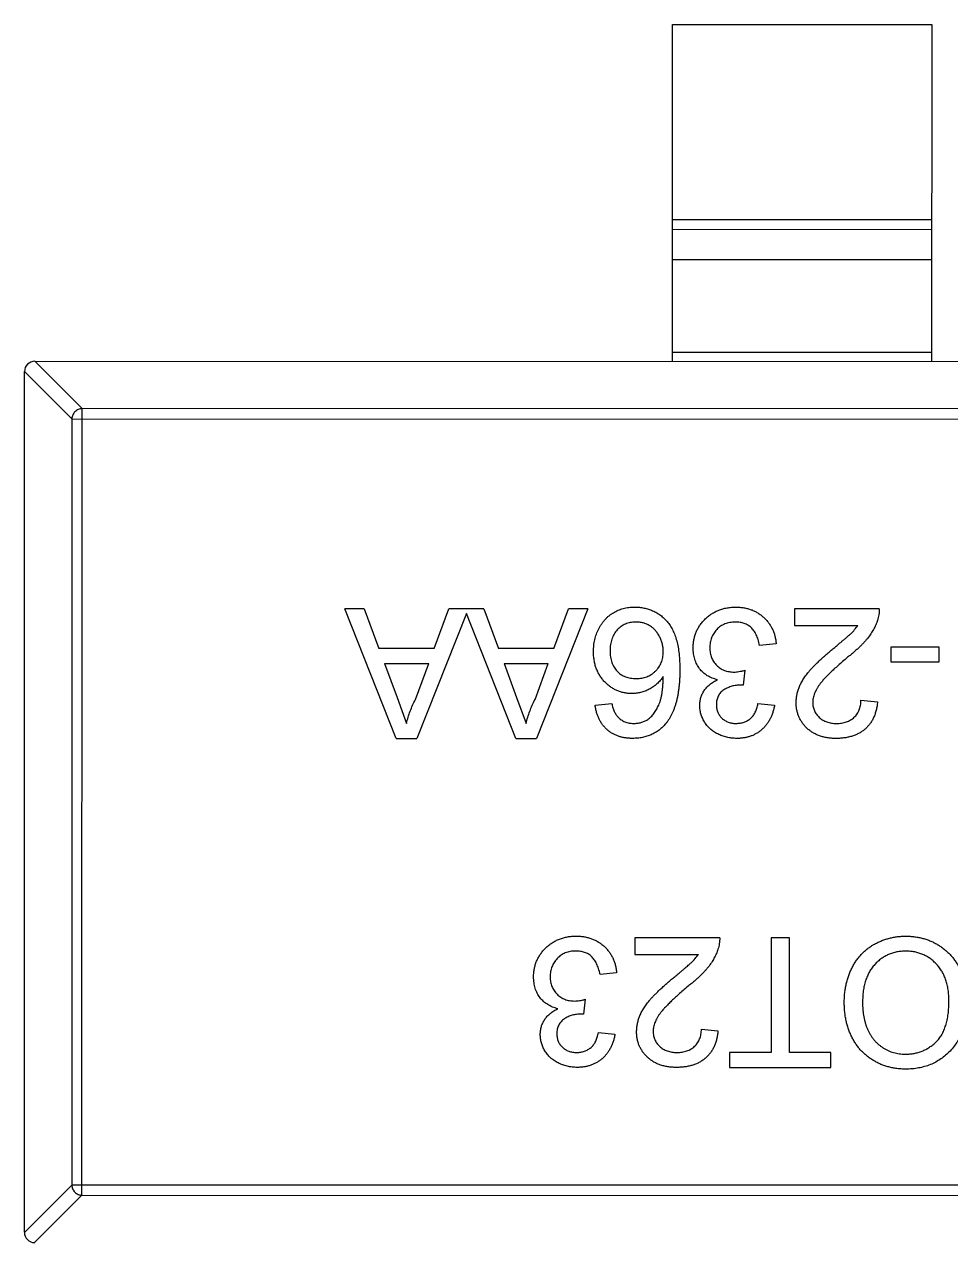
# Model space of a CAD drawing. Header units: millimetres. Extents: x 453.6 to 545.9, y 214.7 to 294.3.
# Drawn here: x 491.238 to 493.025, y 274.02 to 276.37 of the extents above; entities that cross this region are included whole.
import ezdxf

# ---------------------------------------------------------------- set-up
doc = ezdxf.new("R2010")
doc.units = ezdxf.units.MM
doc.header["$LTSCALE"] = 30.734
doc.layers.get('0').update_dxf_attribs({"linetype": 'CONTINUOUS'})

msp = doc.modelspace()

# ---------------------------------------------------------------- linework, layer by layer
at = {"linetype": 'Continuous'}
for p, q in [((492.488, 275.7201), (492.4882, 276.3701)), ((492.4882, 276.3701), (492.9882, 276.37)), ((492.9882, 276.37), (492.988, 275.72)), ((492.4881, 275.994), (492.9881, 275.9939)), ((492.9881, 275.9741), (492.4881, 275.9742)), ((492.9881, 275.9161), (492.4881, 275.9162)), ((492.4881, 275.7379), (492.9881, 275.7378)), ((491.2378, 274.0404), (491.238, 275.7004)), ((491.3294, 275.6092), (491.238, 275.7007)), ((491.2577, 275.7203), (491.3491, 275.6289)), ((491.258, 275.7203), (494.218, 275.7198)), ((491.3294, 275.6092), (491.3292, 274.1315)), ((491.3294, 275.6092), (494.1466, 275.6087)), ((491.3489, 274.1118), (491.3491, 275.6289)), ((494.1269, 275.6284), (491.3491, 275.6289)), ((491.9552, 274.993), (491.856, 275.243)), ((491.8934, 275.243), (491.856, 275.243)), ((491.8934, 275.243), (491.9218, 275.1661)), ((492.0905, 275.2335), (491.995, 274.993)), ((492.0284, 275.1661), (492.0568, 275.243)), ((492.1242, 275.243), (492.0568, 275.243)), ((492.186, 274.993), (492.0905, 275.2335)), ((492.1242, 275.243), (492.1526, 275.1661)), ((492.325, 275.243), (492.2257, 274.993)), ((492.2592, 275.166), (492.2876, 275.243)), ((492.325, 275.243), (492.2876, 275.243)), ((492.7235, 275.2429), (492.7235, 275.2108)), ((492.887, 275.2429), (492.7235, 275.2429)), ((492.7235, 275.2108), (492.8458, 275.2108)), ((492.0284, 275.1661), (491.9218, 275.1661)), ((492.2592, 275.166), (492.1526, 275.1661)), ((492.6882, 275.1756), (492.6562, 275.1724)), ((492.9094, 275.1691), (492.9094, 275.1403)), ((493.0023, 275.1691), (492.9094, 275.1691)), ((493.0023, 275.1403), (493.0023, 275.1691)), ((491.9324, 275.1373), (491.9567, 275.0715)), ((491.9324, 275.1373), (492.0178, 275.1372)), ((491.9922, 275.068), (492.0178, 275.1372)), ((492.1632, 275.1372), (492.1875, 275.0715)), ((492.1632, 275.1372), (492.2485, 275.1372)), ((492.2229, 275.068), (492.2485, 275.1372)), ((492.9094, 275.1403), (493.0023, 275.1403)), ((492.6276, 275.1243), (492.6243, 275.0955)), ((492.6243, 275.0955), (492.6197, 275.0958)), ((491.9567, 275.0715), (491.9751, 275.0219)), ((492.1875, 275.0715), (492.2058, 275.0218)), ((492.8517, 275.0666), (492.8837, 275.0634)), ((492.3389, 275.0571), (492.3709, 275.0603)), ((492.653, 275.0602), (492.685, 275.057)), ((491.9552, 274.993), (491.995, 274.993)), ((492.186, 274.993), (492.2257, 274.993)), ((492.4157, 274.6083), (492.4157, 274.5763)), ((492.5792, 274.6083), (492.4157, 274.6083)), ((492.6785, 274.6083), (492.6785, 274.3871)), ((492.7138, 274.6083), (492.6785, 274.6083)), ((492.7137, 274.3871), (492.7138, 274.6083)), ((492.4157, 274.5763), (492.538, 274.5762)), ((492.3804, 274.541), (492.3484, 274.5378)), ((492.3198, 274.4897), (492.3165, 274.4609)), ((492.3165, 274.4609), (492.3119, 274.4613)), ((492.5439, 274.432), (492.5759, 274.4288)), ((492.3452, 274.4256), (492.3772, 274.4224)), ((492.5984, 274.3871), (492.5984, 274.3583)), ((492.6785, 274.3871), (492.5984, 274.3871)), ((492.7939, 274.3871), (492.7137, 274.3871)), ((492.7939, 274.3583), (492.7939, 274.3871)), ((492.5984, 274.3583), (492.7939, 274.3583)), ((491.2378, 274.04), (491.3292, 274.1315)), ((494.1463, 274.131), (491.3292, 274.1315)), ((491.3489, 274.1118), (491.2574, 274.0203)), ((491.3489, 274.1118), (494.1266, 274.1113))]:
    msp.add_line(p, q, dxfattribs=at)
for centre, start, end in [((491.258, 275.7003), 89.9899, 179.9899), ((491.2578, 274.0403), 179.9899, 269.9899)]:
    msp.add_arc(centre, 0.02, start, end, dxfattribs=at)
for points, knots in [([(491.3491, 275.6289), (491.3466, 275.6288), (491.3415, 275.6277), (491.3351, 275.6233), (491.3307, 275.6168), (491.3295, 275.6117), (491.3294, 275.6092)], [0, 0, 0, 0, 0.249032, 0.5, 0.750968, 1, 1, 1, 1]), ([(492.3357, 275.1606), (492.3358, 275.1645), (492.3361, 275.1721), (492.338, 275.1833), (492.3412, 275.1942), (492.345, 275.2027), (492.3485, 275.2093), (492.3515, 275.2139), (492.3547, 275.2182), (492.358, 275.2223), (492.3617, 275.226), (492.3656, 275.2295), (492.3697, 275.2326), (492.3741, 275.2354), (492.3786, 275.2379), (492.3833, 275.2401), (492.3882, 275.242), (492.3932, 275.2435), (492.3984, 275.2447), (492.4037, 275.2456), (492.4091, 275.2461), (492.4128, 275.2461), (492.4147, 275.2461)], [0, 0, 0, 0, 0.088899, 0.17544, 0.261633, 0.34801, 0.390819, 0.432814, 0.473776, 0.514166, 0.554107, 0.594121, 0.63362, 0.673585, 0.71348, 0.75336, 0.792891, 0.833007, 0.873643, 0.914893, 0.95695, 1, 1, 1, 1]), ([(492.4147, 275.2461), (492.4179, 275.2461), (492.4241, 275.2459), (492.4331, 275.2446), (492.4418, 275.2423), (492.4499, 275.2393), (492.4577, 275.2354), (492.465, 275.2305), (492.4718, 275.2248), (492.4781, 275.2182), (492.4839, 275.2105), (492.4888, 275.2017), (492.4931, 275.1918), (492.4965, 275.1808), (492.4991, 275.1687), (492.501, 275.1554), (492.5021, 275.141), (492.5023, 275.131), (492.5023, 275.1259)], [0, 0, 0, 0, 0.056157, 0.110133, 0.162537, 0.213912, 0.265146, 0.31651, 0.369179, 0.423123, 0.479276, 0.538691, 0.601978, 0.670125, 0.74365, 0.82281, 0.908261, 1, 1, 1, 1]), ([(492.528, 275.1677), (492.528, 275.1704), (492.5282, 275.1757), (492.5293, 275.1834), (492.5312, 275.1909), (492.5337, 275.198), (492.537, 275.2049), (492.5411, 275.2114), (492.5459, 275.2176), (492.5513, 275.2234), (492.5573, 275.2288), (492.5637, 275.2334), (492.5706, 275.2373), (492.5778, 275.2405), (492.5854, 275.243), (492.5934, 275.2449), (492.6018, 275.2459), (492.6076, 275.246), (492.6105, 275.2461)], [0, 0, 0, 0, 0.063503, 0.124805, 0.18492, 0.244376, 0.303775, 0.364133, 0.425376, 0.488388, 0.551743, 0.61386, 0.67564, 0.737737, 0.800417, 0.864658, 0.930985, 1, 1, 1, 1]), ([(492.6105, 275.2461), (492.6131, 275.2461), (492.6183, 275.246), (492.6258, 275.2449), (492.6331, 275.2435), (492.64, 275.2413), (492.6465, 275.2386), (492.6527, 275.2351), (492.6586, 275.2311), (492.664, 275.2265), (492.6691, 275.2215), (492.6736, 275.216), (492.6774, 275.2101), (492.6808, 275.204), (492.6836, 275.1974), (492.6857, 275.1904), (492.6873, 275.1831), (492.6879, 275.1781), (492.6882, 275.1756)], [0, 0, 0, 0, 0.067794, 0.133464, 0.196934, 0.258481, 0.319787, 0.380431, 0.44099, 0.502867, 0.564806, 0.625526, 0.685604, 0.746041, 0.807347, 0.869717, 0.93379, 1, 1, 1, 1]), ([(492.887, 275.2429), (492.887, 275.2409), (492.887, 275.2371), (492.8863, 275.2315), (492.8853, 275.226), (492.8842, 275.2224), (492.8836, 275.2206)], [0, 0, 0, 0, 0.252643, 0.50444, 0.750407, 1, 1, 1, 1]), ([(492.4172, 275.2173), (492.4154, 275.2172), (492.4119, 275.2172), (492.4068, 275.2164), (492.4019, 275.2153), (492.3973, 275.2136), (492.3929, 275.2115), (492.3888, 275.2089), (492.385, 275.2059), (492.3814, 275.2024), (492.3782, 275.1985), (492.3754, 275.1942), (492.373, 275.1896), (492.3711, 275.1846), (492.3696, 275.1793), (492.3685, 275.1737), (492.3678, 275.1678), (492.3678, 275.1637), (492.3677, 275.1616)], [0, 0, 0, 0, 0.063965, 0.124854, 0.184383, 0.242748, 0.2999, 0.357059, 0.415719, 0.475258, 0.535508, 0.596291, 0.657728, 0.721052, 0.786261, 0.853834, 0.925318, 1, 1, 1, 1]), ([(492.4703, 275.1599), (492.4702, 275.1625), (492.47, 275.1674), (492.4687, 275.1748), (492.4665, 275.1821), (492.4634, 275.189), (492.4597, 275.1955), (492.4552, 275.2012), (492.4502, 275.2061), (492.4446, 275.2102), (492.4384, 275.2134), (492.4317, 275.2157), (492.4246, 275.217), (492.4197, 275.2172), (492.4172, 275.2173)], [0, 0, 0, 0, 0.086177, 0.171222, 0.257573, 0.34515, 0.431508, 0.513644, 0.593539, 0.672806, 0.752058, 0.831493, 0.913823, 1, 1, 1, 1]), ([(492.6093, 275.2173), (492.6075, 275.2172), (492.6039, 275.2172), (492.5988, 275.2164), (492.5938, 275.2154), (492.5892, 275.2137), (492.5848, 275.2117), (492.5808, 275.2093), (492.5769, 275.2064), (492.5735, 275.203), (492.5703, 275.1993), (492.5675, 275.1954), (492.5652, 275.1913), (492.5633, 275.1869), (492.5619, 275.1824), (492.5608, 275.1776), (492.5601, 275.1726), (492.5601, 275.1692), (492.56, 275.1674)], [0, 0, 0, 0, 0.069461, 0.135658, 0.19962, 0.261651, 0.322053, 0.38234, 0.443223, 0.50493, 0.56682, 0.6276, 0.687476, 0.747351, 0.808174, 0.870133, 0.933721, 1, 1, 1, 1]), ([(492.6562, 275.1724), (492.6558, 275.1743), (492.6549, 275.178), (492.6533, 275.1834), (492.6517, 275.1883), (492.6496, 275.1928), (492.6476, 275.1969), (492.6452, 275.2006), (492.6426, 275.2039), (492.6399, 275.2068), (492.6368, 275.2092), (492.6336, 275.2114), (492.6302, 275.2132), (492.6264, 275.2147), (492.6225, 275.2158), (492.6183, 275.2167), (492.6139, 275.2172), (492.6109, 275.2172), (492.6093, 275.2173)], [0, 0, 0, 0, 0.082566, 0.15976, 0.233155, 0.301356, 0.365752, 0.426437, 0.484185, 0.539549, 0.593156, 0.647048, 0.701446, 0.757, 0.81384, 0.873058, 0.934963, 1, 1, 1, 1]), ([(492.7961, 275.1644), (492.7983, 275.1662), (492.8024, 275.1696), (492.8084, 275.1746), (492.8137, 275.1791), (492.8185, 275.183), (492.8227, 275.1866), (492.8263, 275.1897), (492.8293, 275.1924), (492.8338, 275.1965), (492.8395, 275.2024), (492.8438, 275.2081), (492.8458, 275.2108)], [0, 0, 0, 0, 0.1242, 0.23683, 0.339495, 0.431254, 0.511455, 0.581223, 0.640495, 0.688308, 0.850333, 1, 1, 1, 1]), ([(492.8836, 275.2206), (492.8826, 275.2177), (492.8804, 275.2117), (492.876, 275.2031), (492.8709, 275.1946), (492.8659, 275.1876), (492.8613, 275.182), (492.8574, 275.1777), (492.8532, 275.1732), (492.8485, 275.1687), (492.8434, 275.164), (492.838, 275.1592), (492.8321, 275.1543), (492.8281, 275.151), (492.826, 275.1494)], [0, 0, 0, 0, 0.100388, 0.204407, 0.310686, 0.422157, 0.480685, 0.543238, 0.6095, 0.679555, 0.753841, 0.831641, 0.913813, 1, 1, 1, 1]), ([(492.4095, 275.0795), (492.407, 275.0795), (492.4021, 275.0797), (492.3948, 275.0807), (492.3878, 275.0826), (492.381, 275.085), (492.3746, 275.0883), (492.3685, 275.0921), (492.3627, 275.0968), (492.3571, 275.102), (492.3521, 275.1079), (492.3477, 275.1142), (492.344, 275.1209), (492.3409, 275.1281), (492.3386, 275.1356), (492.3369, 275.1436), (492.3359, 275.152), (492.3357, 275.1577), (492.3357, 275.1606)], [0, 0, 0, 0, 0.061347, 0.121203, 0.179863, 0.238152, 0.296252, 0.35519, 0.415676, 0.478379, 0.541524, 0.603977, 0.666513, 0.729491, 0.79371, 0.859736, 0.928449, 1, 1, 1, 1]), ([(492.3677, 275.1616), (492.3678, 275.1596), (492.3678, 275.1557), (492.3685, 275.15), (492.3695, 275.1446), (492.371, 275.1395), (492.3729, 275.1348), (492.3753, 275.1303), (492.3781, 275.1262), (492.3813, 275.1225), (492.3848, 275.1192), (492.3887, 275.1163), (492.3929, 275.1138), (492.3974, 275.1118), (492.4022, 275.1102), (492.4073, 275.1091), (492.4128, 275.1084), (492.4165, 275.1083), (492.4184, 275.1083)], [0, 0, 0, 0, 0.072229, 0.141252, 0.207439, 0.270245, 0.331238, 0.391254, 0.450152, 0.509008, 0.567734, 0.625726, 0.683708, 0.742407, 0.803094, 0.865865, 0.931379, 1, 1, 1, 1]), ([(492.4184, 275.1083), (492.4202, 275.1083), (492.4237, 275.1084), (492.4288, 275.1092), (492.4337, 275.1102), (492.4385, 275.1118), (492.443, 275.1138), (492.4473, 275.1163), (492.4514, 275.1192), (492.4553, 275.1225), (492.4588, 275.1262), (492.4619, 275.1302), (492.4644, 275.1345), (492.4667, 275.139), (492.4683, 275.1439), (492.4694, 275.149), (492.4701, 275.1544), (492.4702, 275.1581), (492.4703, 275.1599)], [0, 0, 0, 0, 0.064812, 0.127718, 0.189086, 0.249562, 0.309738, 0.370215, 0.431085, 0.493911, 0.55657, 0.617553, 0.678119, 0.739063, 0.801665, 0.864956, 0.93089, 1, 1, 1, 1]), ([(492.5749, 275.106), (492.5731, 275.1065), (492.5696, 275.1074), (492.5645, 275.1092), (492.5598, 275.1114), (492.5553, 275.1138), (492.5511, 275.1167), (492.5472, 275.1199), (492.5437, 275.1234), (492.5404, 275.1273), (492.5375, 275.1314), (492.535, 275.1359), (492.5328, 275.1406), (492.531, 275.1455), (492.5297, 275.1507), (492.5287, 275.1561), (492.5281, 275.1618), (492.528, 275.1657), (492.528, 275.1677)], [0, 0, 0, 0, 0.065828, 0.128938, 0.190858, 0.251186, 0.310974, 0.37005, 0.429672, 0.489507, 0.549975, 0.610075, 0.670915, 0.732909, 0.796711, 0.861825, 0.929892, 1, 1, 1, 1]), ([(492.56, 275.1674), (492.5601, 275.1658), (492.5601, 275.1625), (492.5608, 275.1578), (492.5618, 275.1533), (492.5633, 275.149), (492.5651, 275.1449), (492.5674, 275.141), (492.5701, 275.1374), (492.5732, 275.134), (492.5766, 275.1309), (492.5803, 275.1283), (492.5841, 275.126), (492.5883, 275.1241), (492.5926, 275.1227), (492.5972, 275.1216), (492.602, 275.121), (492.6052, 275.1209), (492.6069, 275.1209)], [0, 0, 0, 0, 0.067051, 0.13118, 0.193722, 0.254499, 0.314763, 0.375117, 0.436023, 0.498297, 0.560571, 0.621619, 0.681973, 0.742853, 0.804272, 0.867473, 0.932273, 1, 1, 1, 1]), ([(492.7267, 275.0619), (492.7268, 275.0644), (492.7269, 275.0693), (492.728, 275.0767), (492.7298, 275.084), (492.7323, 275.0914), (492.7356, 275.0987), (492.7398, 275.1063), (492.745, 275.1139), (492.7501, 275.1205), (492.7548, 275.1259), (492.7589, 275.1304), (492.7637, 275.1352), (492.769, 275.1404), (492.7749, 275.1459), (492.7814, 275.1518), (492.7886, 275.158), (492.7935, 275.1623), (492.7961, 275.1644)], [0, 0, 0, 0, 0.057945, 0.116018, 0.174826, 0.234683, 0.296827, 0.364061, 0.436192, 0.51426, 0.556976, 0.604856, 0.657675, 0.715751, 0.77884, 0.847501, 0.921228, 1, 1, 1, 1]), ([(492.826, 275.1494), (492.8227, 275.1467), (492.8165, 275.1414), (492.8078, 275.1337), (492.7998, 275.1265), (492.7927, 275.1198), (492.7864, 275.1135), (492.781, 275.1078), (492.7763, 275.1025), (492.7724, 275.0976), (492.7691, 275.093), (492.7663, 275.0885), (492.764, 275.084), (492.7621, 275.0796), (492.7606, 275.0752), (492.7595, 275.0708), (492.7588, 275.0665), (492.7588, 275.0636), (492.7587, 275.0622)], [0, 0, 0, 0, 0.11141, 0.214526, 0.309417, 0.396087, 0.474284, 0.544374, 0.60642, 0.660582, 0.709794, 0.756451, 0.800767, 0.843168, 0.884295, 0.923885, 0.962359, 1, 1, 1, 1]), ([(492.5023, 275.1259), (492.5023, 275.1229), (492.5023, 275.1171), (492.5019, 275.1086), (492.5014, 275.1004), (492.5007, 275.0925), (492.4997, 275.0848), (492.4985, 275.0776), (492.4972, 275.0705), (492.4956, 275.0639), (492.4938, 275.0575), (492.4917, 275.0514), (492.4895, 275.0456), (492.4871, 275.0401), (492.4844, 275.0349), (492.4815, 275.0301), (492.4785, 275.0255), (492.4762, 275.0227), (492.4751, 275.0213)], [0, 0, 0, 0, 0.080034, 0.157854, 0.232564, 0.304731, 0.374384, 0.441663, 0.506048, 0.568692, 0.628715, 0.687238, 0.743227, 0.797567, 0.850239, 0.901629, 0.951067, 1, 1, 1, 1]), ([(492.6069, 275.1209), (492.6084, 275.1209), (492.6115, 275.121), (492.6164, 275.1218), (492.6219, 275.1228), (492.6257, 275.1238), (492.6276, 275.1243)], [0, 0, 0, 0, 0.209403, 0.444401, 0.708272, 1, 1, 1, 1]), ([(492.4703, 275.1124), (492.4684, 275.1098), (492.4647, 275.1046), (492.4582, 275.0978), (492.451, 275.092), (492.4433, 275.0874), (492.4352, 275.0839), (492.4268, 275.0813), (492.4182, 275.0798), (492.4124, 275.0796), (492.4095, 275.0795)], [0, 0, 0, 0, 0.13549, 0.265229, 0.390778, 0.51542, 0.638317, 0.759642, 0.878902, 1, 1, 1, 1]), ([(492.4404, 275.0292), (492.4425, 275.0309), (492.4468, 275.0345), (492.4524, 275.041), (492.4574, 275.0487), (492.4611, 275.0558), (492.4637, 275.0622), (492.4654, 275.0677), (492.4668, 275.0738), (492.468, 275.0804), (492.4689, 275.0876), (492.4697, 275.0953), (492.4701, 275.1037), (492.4702, 275.1094), (492.4703, 275.1124)], [0, 0, 0, 0, 0.088609, 0.181893, 0.280787, 0.38702, 0.444107, 0.506454, 0.574396, 0.647656, 0.726426, 0.811458, 0.90278, 1, 1, 1, 1]), ([(492.5408, 275.0565), (492.5409, 275.0591), (492.5411, 275.0642), (492.5427, 275.0717), (492.5455, 275.0788), (492.5493, 275.0855), (492.5541, 275.0917), (492.5601, 275.0973), (492.567, 275.1022), (492.5722, 275.1047), (492.5749, 275.106)], [0, 0, 0, 0, 0.121951, 0.240787, 0.35855, 0.479066, 0.601519, 0.727551, 0.859932, 1, 1, 1, 1]), ([(492.6197, 275.0958), (492.6168, 275.0957), (492.611, 275.0955), (492.6026, 275.0936), (492.5946, 275.0908), (492.5884, 275.0873), (492.5838, 275.0841), (492.5809, 275.0812), (492.5783, 275.0781), (492.5764, 275.0745), (492.5747, 275.0707), (492.5737, 275.0666), (492.5729, 275.0621), (492.5729, 275.0591), (492.5728, 275.0575)], [0, 0, 0, 0, 0.129789, 0.254605, 0.378435, 0.50292, 0.565018, 0.624848, 0.683448, 0.742765, 0.802757, 0.86522, 0.930779, 1, 1, 1, 1]), ([(491.9751, 275.0219), (491.976, 275.0258), (491.978, 275.0337), (491.982, 275.0454), (491.9866, 275.0569), (491.9903, 275.0643), (491.9922, 275.068)], [0, 0, 0, 0, 0.247294, 0.495608, 0.746359, 1, 1, 1, 1]), ([(492.2058, 275.0218), (492.2068, 275.0258), (492.2087, 275.0337), (492.2127, 275.0453), (492.2173, 275.0568), (492.2211, 275.0643), (492.2229, 275.068)], [0, 0, 0, 0, 0.247294, 0.495608, 0.746359, 1, 1, 1, 1]), ([(492.8043, 275.0217), (492.806, 275.0218), (492.8094, 275.0218), (492.8144, 275.0224), (492.8191, 275.0233), (492.8236, 275.0246), (492.8278, 275.0263), (492.8317, 275.0284), (492.8354, 275.0307), (492.8387, 275.0336), (492.8417, 275.0367), (492.8444, 275.0401), (492.8466, 275.0438), (492.8484, 275.0478), (492.8499, 275.0521), (492.8509, 275.0567), (492.8515, 275.0615), (492.8516, 275.0649), (492.8517, 275.0666)], [0, 0, 0, 0, 0.070696, 0.138358, 0.20337, 0.2657, 0.327256, 0.386512, 0.445858, 0.505173, 0.56378, 0.622343, 0.680824, 0.739795, 0.800801, 0.864239, 0.930631, 1, 1, 1, 1]), ([(492.411, 274.9929), (492.4086, 274.993), (492.4038, 274.9931), (492.3968, 274.9939), (492.3901, 274.9952), (492.3837, 274.9971), (492.3777, 274.9995), (492.3721, 275.0024), (492.3667, 275.0059), (492.3618, 275.0099), (492.3572, 275.0143), (492.3531, 275.0192), (492.3495, 275.0246), (492.3464, 275.0303), (492.3438, 275.0364), (492.3416, 275.0429), (492.3399, 275.0498), (492.3392, 275.0546), (492.3389, 275.0571)], [0, 0, 0, 0, 0.068499, 0.134572, 0.198208, 0.259784, 0.319951, 0.379508, 0.438814, 0.498497, 0.558182, 0.617438, 0.677522, 0.737959, 0.80033, 0.86409, 0.930622, 1, 1, 1, 1]), ([(492.3709, 275.0603), (492.3716, 275.0575), (492.3729, 275.0523), (492.3756, 275.0453), (492.3786, 275.0393), (492.3813, 275.0361), (492.3825, 275.0346)], [0, 0, 0, 0, 0.299802, 0.564331, 0.796204, 1, 1, 1, 1]), ([(492.6119, 274.9929), (492.6086, 274.993), (492.6022, 274.9932), (492.5928, 274.9949), (492.5838, 274.9976), (492.5753, 275.0013), (492.5674, 275.0059), (492.5604, 275.0114), (492.5544, 275.0178), (492.5495, 275.0248), (492.5457, 275.0323), (492.5428, 275.0402), (492.5411, 275.0482), (492.5409, 275.0537), (492.5408, 275.0565)], [0, 0, 0, 0, 0.092054, 0.181008, 0.26913, 0.357137, 0.443549, 0.526433, 0.607453, 0.688385, 0.767854, 0.845531, 0.922529, 1, 1, 1, 1]), ([(492.5728, 275.0575), (492.5729, 275.0562), (492.5729, 275.0538), (492.5734, 275.0501), (492.5743, 275.0467), (492.5754, 275.0434), (492.5769, 275.0402), (492.5788, 275.0373), (492.581, 275.0345), (492.5835, 275.0319), (492.5862, 275.0295), (492.5892, 275.0274), (492.5923, 275.0256), (492.5957, 275.0243), (492.5992, 275.0231), (492.6029, 275.0223), (492.6068, 275.0218), (492.6095, 275.0218), (492.6109, 275.0217)], [0, 0, 0, 0, 0.065093, 0.127304, 0.188122, 0.247131, 0.306077, 0.365678, 0.426103, 0.487841, 0.550317, 0.611805, 0.672737, 0.734883, 0.79768, 0.862475, 0.929775, 1, 1, 1, 1]), ([(492.6109, 275.0217), (492.6136, 275.0219), (492.6188, 275.0221), (492.6262, 275.0239), (492.6329, 275.0269), (492.6379, 275.0305), (492.6414, 275.0339), (492.6438, 275.0367), (492.646, 275.0399), (492.6479, 275.0434), (492.6495, 275.0472), (492.651, 275.0512), (492.6521, 275.0556), (492.6527, 275.0586), (492.653, 275.0602)], [0, 0, 0, 0, 0.127797, 0.246795, 0.362284, 0.477652, 0.536237, 0.59559, 0.656344, 0.719085, 0.784349, 0.852876, 0.924551, 1, 1, 1, 1]), ([(492.685, 275.057), (492.6845, 275.0545), (492.6835, 275.0497), (492.6815, 275.0426), (492.6791, 275.036), (492.6761, 275.0299), (492.6729, 275.0242), (492.6691, 275.0189), (492.6649, 275.014), (492.6602, 275.0096), (492.6552, 275.0056), (492.6499, 275.0022), (492.6443, 274.9993), (492.6384, 274.997), (492.6322, 274.9951), (492.6257, 274.9939), (492.6189, 274.993), (492.6142, 274.9929), (492.6119, 274.9929)], [0, 0, 0, 0, 0.071036, 0.139343, 0.204958, 0.268332, 0.330129, 0.390664, 0.450861, 0.510587, 0.570374, 0.629455, 0.687994, 0.747581, 0.807839, 0.870034, 0.93381, 1, 1, 1, 1]), ([(492.8036, 274.9929), (492.8007, 274.9929), (492.7951, 274.993), (492.7869, 274.994), (492.7791, 274.9955), (492.7718, 274.9977), (492.765, 275.0005), (492.7586, 275.0039), (492.7527, 275.0079), (492.7474, 275.0126), (492.7425, 275.0177), (492.7383, 275.0231), (492.7347, 275.0289), (492.7317, 275.0349), (492.7295, 275.0412), (492.7279, 275.0478), (492.7268, 275.0548), (492.7267, 275.0595), (492.7267, 275.0619)], [0, 0, 0, 0, 0.074712, 0.145539, 0.213339, 0.278615, 0.342094, 0.40389, 0.465063, 0.526577, 0.587328, 0.64638, 0.704345, 0.761672, 0.819418, 0.878039, 0.937796, 1, 1, 1, 1]), ([(492.7587, 275.0622), (492.7588, 275.0608), (492.7588, 275.058), (492.7595, 275.054), (492.7604, 275.0501), (492.7618, 275.0464), (492.7636, 275.0429), (492.7658, 275.0395), (492.7684, 275.0364), (492.7713, 275.0334), (492.7745, 275.0306), (492.7781, 275.0283), (492.7819, 275.0262), (492.7859, 275.0245), (492.7902, 275.0233), (492.7947, 275.0224), (492.7994, 275.0218), (492.8026, 275.0218), (492.8043, 275.0217)], [0, 0, 0, 0, 0.061762, 0.121174, 0.179421, 0.236843, 0.294322, 0.353191, 0.412721, 0.474522, 0.537057, 0.599591, 0.662367, 0.725246, 0.790316, 0.857724, 0.927232, 1, 1, 1, 1]), ([(492.8837, 275.0634), (492.8834, 275.0606), (492.8828, 275.0551), (492.8812, 275.0473), (492.8789, 275.0399), (492.8763, 275.0331), (492.8729, 275.0268), (492.8691, 275.0209), (492.8647, 275.0156), (492.8598, 275.0108), (492.8543, 275.0066), (492.8484, 275.0029), (492.842, 274.9998), (492.8352, 274.9972), (492.8279, 274.9953), (492.8202, 274.9939), (492.812, 274.993), (492.8065, 274.9929), (492.8036, 274.9929)], [0, 0, 0, 0, 0.070675, 0.137493, 0.201473, 0.262869, 0.32255, 0.380737, 0.43822, 0.495487, 0.553484, 0.611346, 0.670644, 0.731587, 0.794183, 0.859445, 0.928208, 1, 1, 1, 1]), ([(492.3825, 275.0346), (492.3835, 275.0336), (492.3856, 275.0316), (492.389, 275.0289), (492.3926, 275.0267), (492.3963, 275.0249), (492.4003, 275.0235), (492.4044, 275.0225), (492.4087, 275.0219), (492.4116, 275.0218), (492.4131, 275.0218)], [0, 0, 0, 0, 0.128545, 0.252818, 0.375212, 0.497113, 0.618546, 0.742222, 0.869458, 1, 1, 1, 1]), ([(492.4751, 275.0213), (492.4731, 275.019), (492.4691, 275.0146), (492.4623, 275.0088), (492.455, 275.0039), (492.4472, 274.9999), (492.4389, 274.9968), (492.43, 274.9945), (492.4207, 274.9932), (492.4143, 274.993), (492.411, 274.9929)], [0, 0, 0, 0, 0.125625, 0.247619, 0.368528, 0.488104, 0.609878, 0.735382, 0.864448, 1, 1, 1, 1]), ([(492.4131, 275.0218), (492.4155, 275.0219), (492.4203, 275.022), (492.4273, 275.0235), (492.4341, 275.0258), (492.4383, 275.028), (492.4404, 275.0292)], [0, 0, 0, 0, 0.252584, 0.499095, 0.747119, 1, 1, 1, 1]), ([(492.2202, 274.5331), (492.2202, 274.5358), (492.2204, 274.5411), (492.2215, 274.5489), (492.2234, 274.5563), (492.2259, 274.5635), (492.2292, 274.5703), (492.2333, 274.5769), (492.2381, 274.583), (492.2435, 274.5889), (492.2495, 274.5942), (492.2559, 274.5988), (492.2628, 274.6028), (492.27, 274.606), (492.2776, 274.6085), (492.2856, 274.6103), (492.294, 274.6114), (492.2998, 274.6115), (492.3027, 274.6115)], [0, 0, 0, 0, 0.063503, 0.124805, 0.18492, 0.244376, 0.303775, 0.364133, 0.425376, 0.488388, 0.551743, 0.61386, 0.67564, 0.737737, 0.800417, 0.864658, 0.930985, 1, 1, 1, 1]), ([(492.3027, 274.6115), (492.3053, 274.6115), (492.3105, 274.6114), (492.318, 274.6104), (492.3253, 274.6089), (492.3321, 274.6067), (492.3387, 274.604), (492.3449, 274.6006), (492.3508, 274.5966), (492.3562, 274.592), (492.3613, 274.5869), (492.3658, 274.5814), (492.3696, 274.5756), (492.373, 274.5694), (492.3758, 274.5628), (492.3779, 274.5559), (492.3795, 274.5486), (492.3801, 274.5436), (492.3804, 274.541)], [0, 0, 0, 0, 0.067794, 0.133464, 0.196934, 0.258481, 0.319787, 0.380431, 0.44099, 0.502867, 0.564806, 0.625526, 0.685604, 0.746041, 0.807347, 0.869717, 0.93379, 1, 1, 1, 1]), ([(492.5792, 274.6083), (492.5792, 274.6064), (492.5792, 274.6026), (492.5785, 274.597), (492.5775, 274.5914), (492.5764, 274.5878), (492.5758, 274.5861)], [0, 0, 0, 0, 0.252643, 0.50444, 0.750407, 1, 1, 1, 1]), ([(492.8195, 274.4836), (492.8196, 274.4868), (492.8197, 274.4929), (492.8204, 274.502), (492.8216, 274.5108), (492.8232, 274.5193), (492.8254, 274.5277), (492.828, 274.5357), (492.8311, 274.5436), (492.8347, 274.5511), (492.8387, 274.5583), (492.8431, 274.5651), (492.8479, 274.5714), (492.8531, 274.5773), (492.8587, 274.5827), (492.8647, 274.5877), (492.8711, 274.5922), (492.8779, 274.5962), (492.8849, 274.5998), (492.8921, 274.6029), (492.8995, 274.6056), (492.9069, 274.6077), (492.9145, 274.6094), (492.9223, 274.6106), (492.9302, 274.6113), (492.9355, 274.6114), (492.9381, 274.6114)], [0, 0, 0, 0, 0.04756, 0.093962, 0.139112, 0.183626, 0.227457, 0.270703, 0.313611, 0.35626, 0.398366, 0.439557, 0.480045, 0.519888, 0.559658, 0.599421, 0.639208, 0.679668, 0.72002, 0.759859, 0.79956, 0.839199, 0.878956, 0.918794, 0.959083, 1, 1, 1, 1]), ([(492.9381, 274.6114), (492.941, 274.6114), (492.9467, 274.6113), (492.9551, 274.6105), (492.9633, 274.6092), (492.9713, 274.6073), (492.979, 274.6049), (492.9865, 274.602), (492.9938, 274.5986), (493.0008, 274.5946), (493.0074, 274.5902), (493.0137, 274.5854), (493.0196, 274.5802), (493.025, 274.5745), (493.0301, 274.5686), (493.0346, 274.5622), (493.0388, 274.5555), (493.0426, 274.5484), (493.0459, 274.5411), (493.0488, 274.5336), (493.0512, 274.526), (493.0532, 274.5183), (493.0548, 274.5105), (493.0559, 274.5026), (493.0566, 274.4946), (493.0567, 274.4892), (493.0567, 274.4865)], [0, 0, 0, 0, 0.044697, 0.088534, 0.131409, 0.173814, 0.215715, 0.257247, 0.298848, 0.340604, 0.382029, 0.42297, 0.463632, 0.504048, 0.544591, 0.584964, 0.626265, 0.667979, 0.709943, 0.751382, 0.792619, 0.833948, 0.875008, 0.916446, 0.957907, 1, 1, 1, 1]), ([(492.3015, 274.5827), (492.2997, 274.5827), (492.2961, 274.5826), (492.291, 274.5819), (492.286, 274.5808), (492.2814, 274.5792), (492.277, 274.5772), (492.273, 274.5747), (492.2691, 274.5718), (492.2656, 274.5684), (492.2625, 274.5647), (492.2597, 274.5608), (492.2574, 274.5567), (492.2555, 274.5524), (492.2541, 274.5478), (492.253, 274.543), (492.2523, 274.538), (492.2523, 274.5346), (492.2522, 274.5329)], [0, 0, 0, 0, 0.069461, 0.135658, 0.19962, 0.261651, 0.322053, 0.38234, 0.443223, 0.50493, 0.56682, 0.6276, 0.687476, 0.747351, 0.808174, 0.870133, 0.933721, 1, 1, 1, 1]), ([(492.3484, 274.5378), (492.348, 274.5397), (492.3471, 274.5435), (492.3455, 274.5488), (492.3439, 274.5538), (492.3418, 274.5582), (492.3398, 274.5624), (492.3374, 274.566), (492.3348, 274.5693), (492.3321, 274.5722), (492.329, 274.5747), (492.3258, 274.5769), (492.3224, 274.5787), (492.3186, 274.5801), (492.3147, 274.5813), (492.3105, 274.5821), (492.3061, 274.5826), (492.3031, 274.5827), (492.3015, 274.5827)], [0, 0, 0, 0, 0.082566, 0.15976, 0.233155, 0.301356, 0.365752, 0.426437, 0.484185, 0.539549, 0.593156, 0.647048, 0.701446, 0.757, 0.81384, 0.873058, 0.934963, 1, 1, 1, 1]), ([(492.4883, 274.5299), (492.4905, 274.5317), (492.4946, 274.5351), (492.5006, 274.54), (492.5059, 274.5445), (492.5107, 274.5485), (492.5149, 274.5521), (492.5185, 274.5551), (492.5215, 274.5578), (492.526, 274.562), (492.5317, 274.5678), (492.536, 274.5735), (492.538, 274.5762)], [0, 0, 0, 0, 0.1242, 0.23683, 0.339495, 0.431254, 0.511455, 0.581223, 0.640495, 0.688308, 0.850333, 1, 1, 1, 1]), ([(492.5758, 274.5861), (492.5748, 274.5831), (492.5726, 274.5772), (492.5682, 274.5686), (492.5631, 274.56), (492.5581, 274.553), (492.5535, 274.5475), (492.5496, 274.5431), (492.5453, 274.5387), (492.5407, 274.5341), (492.5356, 274.5294), (492.5302, 274.5246), (492.5243, 274.5197), (492.5203, 274.5165), (492.5182, 274.5148)], [0, 0, 0, 0, 0.100388, 0.204407, 0.310686, 0.422157, 0.480685, 0.543238, 0.6095, 0.679555, 0.753841, 0.831641, 0.913813, 1, 1, 1, 1]), ([(492.9383, 274.5826), (492.9353, 274.5825), (492.9295, 274.5824), (492.9209, 274.5811), (492.9128, 274.5791), (492.905, 274.5763), (492.8977, 274.5726), (492.8908, 274.5682), (492.8843, 274.5628), (492.8782, 274.5568), (492.8727, 274.55), (492.8678, 274.5425), (492.8639, 274.5343), (492.8604, 274.5254), (492.8579, 274.5158), (492.8561, 274.5056), (492.855, 274.4947), (492.8549, 274.4872), (492.8548, 274.4834)], [0, 0, 0, 0, 0.061055, 0.119545, 0.176806, 0.232956, 0.288583, 0.344667, 0.401662, 0.46054, 0.520477, 0.581213, 0.643431, 0.707961, 0.775371, 0.846414, 0.921152, 1, 1, 1, 1]), ([(493.0215, 274.4869), (493.0214, 274.4905), (493.0213, 274.4976), (493.0201, 274.5078), (493.0183, 274.5175), (493.0157, 274.5266), (493.0124, 274.5351), (493.0083, 274.5431), (493.0035, 274.5504), (492.9979, 274.557), (492.9918, 274.563), (492.9853, 274.5683), (492.9784, 274.5727), (492.9711, 274.5763), (492.9634, 274.5791), (492.9554, 274.5811), (492.947, 274.5824), (492.9412, 274.5825), (492.9383, 274.5826)], [0, 0, 0, 0, 0.075964, 0.148125, 0.217201, 0.2833, 0.347202, 0.4093, 0.470426, 0.531588, 0.591739, 0.650258, 0.707303, 0.764208, 0.821148, 0.879119, 0.938423, 1, 1, 1, 1]), ([(492.2671, 274.4715), (492.2653, 274.4719), (492.2618, 274.4728), (492.2567, 274.4747), (492.252, 274.4768), (492.2475, 274.4793), (492.2433, 274.4821), (492.2394, 274.4853), (492.2359, 274.4889), (492.2326, 274.4927), (492.2297, 274.4969), (492.2272, 274.5013), (492.225, 274.506), (492.2232, 274.5109), (492.2219, 274.5161), (492.2209, 274.5216), (492.2203, 274.5273), (492.2202, 274.5312), (492.2202, 274.5331)], [0, 0, 0, 0, 0.065828, 0.128938, 0.190858, 0.251186, 0.310974, 0.37005, 0.429672, 0.489507, 0.549975, 0.610075, 0.670915, 0.732909, 0.796711, 0.861825, 0.929892, 1, 1, 1, 1]), ([(492.2522, 274.5329), (492.2523, 274.5312), (492.2523, 274.528), (492.2529, 274.5232), (492.254, 274.5187), (492.2555, 274.5144), (492.2573, 274.5104), (492.2596, 274.5065), (492.2623, 274.5029), (492.2654, 274.4995), (492.2688, 274.4964), (492.2725, 274.4937), (492.2763, 274.4914), (492.2805, 274.4896), (492.2848, 274.4881), (492.2894, 274.4871), (492.2942, 274.4865), (492.2974, 274.4864), (492.2991, 274.4863)], [0, 0, 0, 0, 0.067051, 0.13118, 0.193722, 0.254499, 0.314763, 0.375117, 0.436023, 0.498297, 0.560571, 0.621619, 0.681973, 0.742853, 0.804272, 0.867473, 0.932273, 1, 1, 1, 1]), ([(492.4189, 274.4273), (492.419, 274.4298), (492.4191, 274.4348), (492.4202, 274.4422), (492.422, 274.4495), (492.4245, 274.4568), (492.4278, 274.4642), (492.432, 274.4717), (492.4372, 274.4794), (492.4423, 274.4859), (492.447, 274.4914), (492.4511, 274.4959), (492.4559, 274.5006), (492.4612, 274.5059), (492.4671, 274.5114), (492.4736, 274.5173), (492.4808, 274.5235), (492.4857, 274.5277), (492.4883, 274.5299)], [0, 0, 0, 0, 0.057945, 0.116018, 0.174826, 0.234683, 0.296827, 0.364061, 0.436192, 0.51426, 0.556976, 0.604856, 0.657675, 0.715751, 0.77884, 0.847501, 0.921228, 1, 1, 1, 1]), ([(492.5182, 274.5148), (492.5149, 274.5121), (492.5087, 274.5069), (492.5, 274.4991), (492.492, 274.492), (492.4849, 274.4852), (492.4786, 274.4789), (492.4732, 274.4732), (492.4685, 274.468), (492.4646, 274.4631), (492.4613, 274.4584), (492.4585, 274.4539), (492.4562, 274.4494), (492.4543, 274.445), (492.4528, 274.4406), (492.4517, 274.4362), (492.451, 274.4319), (492.451, 274.429), (492.4509, 274.4276)], [0, 0, 0, 0, 0.11141, 0.214526, 0.309417, 0.396087, 0.474284, 0.544374, 0.60642, 0.660582, 0.709794, 0.756451, 0.800767, 0.843168, 0.884295, 0.923885, 0.962359, 1, 1, 1, 1]), ([(492.2991, 274.4863), (492.3006, 274.4864), (492.3037, 274.4865), (492.3086, 274.4872), (492.3141, 274.4882), (492.3179, 274.4892), (492.3198, 274.4897)], [0, 0, 0, 0, 0.209403, 0.444401, 0.708272, 1, 1, 1, 1]), ([(492.938, 274.355), (492.9351, 274.3551), (492.9295, 274.3552), (492.9212, 274.3559), (492.9132, 274.3572), (492.9053, 274.359), (492.8977, 274.3614), (492.8902, 274.3641), (492.883, 274.3675), (492.876, 274.3714), (492.8693, 274.3757), (492.863, 274.3804), (492.8572, 274.3855), (492.8516, 274.391), (492.8466, 274.397), (492.8419, 274.4033), (492.8377, 274.4101), (492.8339, 274.4172), (492.8305, 274.4246), (492.8276, 274.4323), (492.8251, 274.4403), (492.823, 274.4485), (492.8215, 274.4569), (492.8203, 274.4656), (492.8197, 274.4746), (492.8196, 274.4806), (492.8195, 274.4836)], [0, 0, 0, 0, 0.043099, 0.085587, 0.126908, 0.167967, 0.20845, 0.249025, 0.289281, 0.33001, 0.370598, 0.410466, 0.450033, 0.489688, 0.529116, 0.569037, 0.609703, 0.650759, 0.692509, 0.734219, 0.776707, 0.819552, 0.863351, 0.907839, 0.953334, 1, 1, 1, 1]), ([(492.8548, 274.4834), (492.8548, 274.4809), (492.8549, 274.4761), (492.8554, 274.4689), (492.8561, 274.462), (492.8572, 274.4553), (492.8587, 274.4489), (492.8604, 274.4426), (492.8624, 274.4367), (492.8648, 274.431), (492.8674, 274.4255), (492.8704, 274.4204), (492.8736, 274.4156), (492.8771, 274.411), (492.881, 274.4069), (492.8851, 274.403), (492.8896, 274.3994), (492.8942, 274.3962), (492.8991, 274.3933), (492.9042, 274.3908), (492.9094, 274.3886), (492.9148, 274.3869), (492.9203, 274.3856), (492.926, 274.3845), (492.9318, 274.384), (492.9358, 274.3839), (492.9378, 274.3839)], [0, 0, 0, 0, 0.050852, 0.099752, 0.147438, 0.194086, 0.239171, 0.28334, 0.326577, 0.368936, 0.410572, 0.451051, 0.490877, 0.530044, 0.568937, 0.607578, 0.64642, 0.685679, 0.724799, 0.763513, 0.802173, 0.84074, 0.879649, 0.919071, 0.959098, 1, 1, 1, 1]), ([(492.9378, 274.3839), (492.9406, 274.3839), (492.9461, 274.384), (492.9543, 274.3853), (492.9621, 274.3871), (492.9697, 274.3896), (492.977, 274.393), (492.9839, 274.3972), (492.9906, 274.402), (492.9969, 274.4075), (493.0028, 274.4139), (493.0078, 274.4215), (493.012, 274.43), (493.0155, 274.4395), (493.0182, 274.4499), (493.0201, 274.4614), (493.0212, 274.4738), (493.0214, 274.4824), (493.0215, 274.4869)], [0, 0, 0, 0, 0.055943, 0.110382, 0.164048, 0.216759, 0.269601, 0.323009, 0.377581, 0.433449, 0.490922, 0.550625, 0.613117, 0.679861, 0.751358, 0.828261, 0.910795, 1, 1, 1, 1]), ([(493.0567, 274.4865), (493.0566, 274.4815), (493.0565, 274.4717), (493.0549, 274.4575), (493.0523, 274.4441), (493.0486, 274.4316), (493.044, 274.4199), (493.0383, 274.409), (493.0315, 274.399), (493.0237, 274.3898), (493.0151, 274.3817), (493.0059, 274.3745), (492.9961, 274.3685), (492.9856, 274.3635), (492.9745, 274.3597), (492.9629, 274.357), (492.9506, 274.3553), (492.9422, 274.3551), (492.938, 274.355)], [0, 0, 0, 0, 0.075226, 0.146575, 0.2145, 0.27953, 0.342403, 0.403496, 0.463762, 0.523864, 0.583252, 0.641302, 0.698898, 0.756295, 0.814628, 0.874325, 0.935783, 1, 1, 1, 1]), ([(492.233, 274.4219), (492.2331, 274.4245), (492.2333, 274.4296), (492.2349, 274.4371), (492.2377, 274.4442), (492.2415, 274.4509), (492.2463, 274.4572), (492.2523, 274.4627), (492.2592, 274.4676), (492.2644, 274.4702), (492.2671, 274.4715)], [0, 0, 0, 0, 0.121951, 0.240787, 0.35855, 0.479066, 0.601519, 0.727551, 0.859932, 1, 1, 1, 1]), ([(492.3119, 274.4613), (492.309, 274.4611), (492.3032, 274.4609), (492.2948, 274.4591), (492.2868, 274.4562), (492.2806, 274.4528), (492.276, 274.4495), (492.2731, 274.4466), (492.2705, 274.4435), (492.2686, 274.4399), (492.2669, 274.4362), (492.2659, 274.432), (492.2651, 274.4276), (492.2651, 274.4245), (492.265, 274.4229)], [0, 0, 0, 0, 0.129789, 0.254605, 0.378435, 0.50292, 0.565018, 0.624848, 0.683448, 0.742765, 0.802757, 0.86522, 0.930779, 1, 1, 1, 1]), ([(492.4965, 274.3872), (492.4982, 274.3872), (492.5016, 274.3873), (492.5066, 274.3878), (492.5113, 274.3887), (492.5158, 274.39), (492.52, 274.3917), (492.5239, 274.3938), (492.5276, 274.3962), (492.5309, 274.399), (492.5339, 274.4021), (492.5366, 274.4055), (492.5388, 274.4093), (492.5406, 274.4133), (492.5421, 274.4175), (492.5431, 274.4221), (492.5437, 274.427), (492.5438, 274.4303), (492.5439, 274.432)], [0, 0, 0, 0, 0.070696, 0.138358, 0.20337, 0.2657, 0.327256, 0.386512, 0.445858, 0.505173, 0.56378, 0.622343, 0.680824, 0.739795, 0.800801, 0.864239, 0.930631, 1, 1, 1, 1]), ([(492.3041, 274.3583), (492.3008, 274.3584), (492.2944, 274.3587), (492.285, 274.3603), (492.276, 274.363), (492.2675, 274.3668), (492.2596, 274.3714), (492.2526, 274.3769), (492.2466, 274.3832), (492.2417, 274.3903), (492.2379, 274.3978), (492.235, 274.4056), (492.2333, 274.4137), (492.2331, 274.4192), (492.233, 274.4219)], [0, 0, 0, 0, 0.092054, 0.181008, 0.26913, 0.357137, 0.443549, 0.526433, 0.607453, 0.688385, 0.767854, 0.845531, 0.922529, 1, 1, 1, 1]), ([(492.265, 274.4229), (492.2651, 274.4217), (492.2651, 274.4192), (492.2656, 274.4156), (492.2665, 274.4121), (492.2676, 274.4088), (492.2691, 274.4057), (492.271, 274.4027), (492.2732, 274.3999), (492.2757, 274.3973), (492.2784, 274.3949), (492.2814, 274.3929), (492.2845, 274.3911), (492.2879, 274.3897), (492.2914, 274.3886), (492.2951, 274.3878), (492.299, 274.3873), (492.3017, 274.3872), (492.3031, 274.3872)], [0, 0, 0, 0, 0.065093, 0.127304, 0.188122, 0.247131, 0.306077, 0.365678, 0.426103, 0.487841, 0.550317, 0.611805, 0.672737, 0.734883, 0.79768, 0.862475, 0.929775, 1, 1, 1, 1]), ([(492.3031, 274.3872), (492.3058, 274.3873), (492.311, 274.3875), (492.3184, 274.3894), (492.3251, 274.3924), (492.3301, 274.3959), (492.3336, 274.3993), (492.336, 274.4022), (492.3382, 274.4054), (492.3401, 274.4088), (492.3417, 274.4126), (492.3432, 274.4167), (492.3443, 274.421), (492.3449, 274.4241), (492.3452, 274.4256)], [0, 0, 0, 0, 0.127797, 0.246795, 0.362284, 0.477652, 0.536237, 0.59559, 0.656344, 0.719085, 0.784349, 0.852876, 0.924551, 1, 1, 1, 1]), ([(492.3772, 274.4224), (492.3767, 274.42), (492.3757, 274.4151), (492.3737, 274.4081), (492.3713, 274.4015), (492.3683, 274.3953), (492.3651, 274.3896), (492.3613, 274.3843), (492.3571, 274.3795), (492.3524, 274.375), (492.3474, 274.3711), (492.3421, 274.3677), (492.3365, 274.3648), (492.3306, 274.3625), (492.3244, 274.3606), (492.3179, 274.3593), (492.3111, 274.3585), (492.3064, 274.3584), (492.3041, 274.3583)], [0, 0, 0, 0, 0.071036, 0.139343, 0.204958, 0.268332, 0.330129, 0.390664, 0.450861, 0.510587, 0.570374, 0.629455, 0.687994, 0.747581, 0.807839, 0.870034, 0.93381, 1, 1, 1, 1]), ([(492.4958, 274.3583), (492.4929, 274.3584), (492.4873, 274.3585), (492.4791, 274.3594), (492.4713, 274.361), (492.464, 274.3631), (492.4572, 274.3659), (492.4508, 274.3694), (492.4449, 274.3734), (492.4395, 274.378), (492.4347, 274.3831), (492.4305, 274.3886), (492.4269, 274.3943), (492.4239, 274.4003), (492.4217, 274.4066), (492.4201, 274.4133), (492.419, 274.4202), (492.4189, 274.4249), (492.4189, 274.4273)], [0, 0, 0, 0, 0.074712, 0.145539, 0.213339, 0.278615, 0.342094, 0.40389, 0.465063, 0.526577, 0.587328, 0.64638, 0.704345, 0.761672, 0.819418, 0.878039, 0.937796, 1, 1, 1, 1]), ([(492.4509, 274.4276), (492.451, 274.4262), (492.451, 274.4235), (492.4517, 274.4194), (492.4526, 274.4155), (492.454, 274.4119), (492.4558, 274.4083), (492.458, 274.405), (492.4606, 274.4018), (492.4635, 274.3988), (492.4667, 274.396), (492.4703, 274.3937), (492.4741, 274.3916), (492.4781, 274.39), (492.4824, 274.3887), (492.4869, 274.3878), (492.4916, 274.3873), (492.4948, 274.3872), (492.4965, 274.3872)], [0, 0, 0, 0, 0.061762, 0.121174, 0.179421, 0.236843, 0.294322, 0.353191, 0.412721, 0.474522, 0.537057, 0.599591, 0.662367, 0.725246, 0.790316, 0.857724, 0.927232, 1, 1, 1, 1]), ([(492.5759, 274.4288), (492.5756, 274.426), (492.575, 274.4206), (492.5734, 274.4127), (492.5711, 274.4054), (492.5685, 274.3985), (492.5651, 274.3922), (492.5613, 274.3863), (492.5569, 274.3811), (492.5519, 274.3763), (492.5465, 274.372), (492.5406, 274.3683), (492.5342, 274.3652), (492.5274, 274.3627), (492.5201, 274.3607), (492.5124, 274.3593), (492.5042, 274.3585), (492.4986, 274.3584), (492.4958, 274.3583)], [0, 0, 0, 0, 0.070675, 0.137493, 0.201473, 0.262869, 0.32255, 0.380737, 0.43822, 0.495487, 0.553484, 0.611346, 0.670644, 0.731587, 0.794183, 0.859445, 0.928208, 1, 1, 1, 1]), ([(491.3292, 274.1315), (491.3293, 274.1289), (491.3304, 274.1238), (491.3348, 274.1174), (491.3413, 274.113), (491.3464, 274.1118), (491.3489, 274.1118)], [0, 0, 0, 0, 0.249032, 0.5, 0.750968, 1, 1, 1, 1])]:
    msp.add_open_spline(points, degree=3, knots=knots, dxfattribs=at)

doc.saveas('drawing.dxf')
